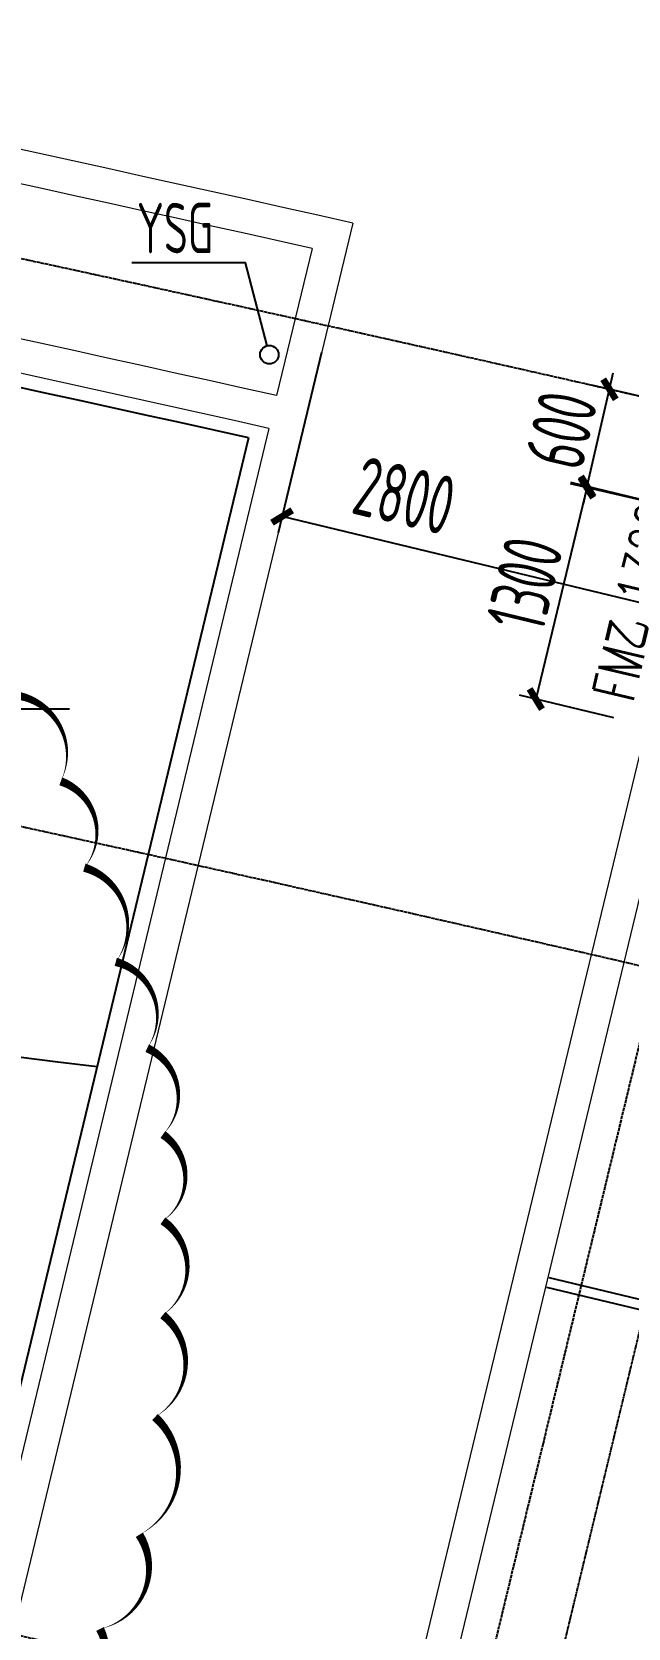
# Model space of a CAD drawing. Header units: millimetres. Extents: x 11515858 to 24947533, y -12764720 to -6305528.
# Drawn here: x 11845723 to 11849267, y -6392773 to -6383283 of the extents above; entities that cross this region are included whole.
import ezdxf
from ezdxf.enums import TextEntityAlignment as Align

# ---------------------------------------------------------------- set-up
doc = ezdxf.new("R2010")
doc.units = ezdxf.units.MM
doc.header["$LTSCALE"] = 10
for name, pattern in [('A2-RG-AXIS$0$CENTER', [2, 1.25, -0.25, 0.25, -0.25]), ('A2-RG-AXIS$0$DOTE', [2.4200000000000004, 2, -0.2, 0.02, -0.2]), ('A2-RI-F3$0$HIDDEN', [0.375, 0.25, -0.125]), ('A2-RV-F3$0$HIDDEN', [0.375, 0.25, -0.125])]:
    doc.linetypes.add(name, pattern=pattern)
for name, color, linetype in [('A2-RB-F3$0$$34$A-DIMS-100', 1, 'Continuous'), ('A2-RB-F3$0$A-DIMS-100', 1, 'Continuous'), ('A2-RD-F3$0$A-STRS', 50, 'Continuous'), ('A2-RG-AXIS$0$A-GRID', 1, 'A2-RG-AXIS$0$CENTER'), ('A2-RI-F3$0$$2$A-SYMB', 4, 'Continuous'), ('A2-RI-F3$0$A-ROOF-DRAN', 175, 'Continuous'), ('A2-RI-F3$0$A-SYMB-AREA', 4, 'Continuous'), ('A2-RI-F3$0$A-SYMB-DOOR', 4, 'Continuous'), ('A2-RI-F3$0$A-SYMB-NAME', 4, 'Continuous'), ('A2-RI-F3$0$an-door', 2, 'Continuous'), ('A2-RV-F3$0$A-HATH', 9, 'Continuous'), ('A2-RV-F3$0$AUDIT_D_120618114340-210', 80, 'Continuous')]:
    doc.layers.add(name, color=color, linetype=linetype)
doc.layers.add('A2-RI-F3$0$A-WALL', color=7, linetype='Continuous', lineweight=5)
doc.styles.add('A2-RB-F3$0$$0$XD2008', font='hzs.shx', dxfattribs={"width": 0.7, "bigfont": 'hztxt.shx'})
doc.styles.add('A2-RB-F3$0$XD2008', font='hzs.shx', dxfattribs={"width": 0.7, "bigfont": 'hztxt.shx'})
doc.styles.add('A2-RI-F3$0$$0$XD2008', font='hzs.shx', dxfattribs={"width": 0.7, "bigfont": 'hztxt.shx'})
doc.styles.add('A2-RI-F3$0$ECADI', font='hzs.shx', dxfattribs={"width": 0.7, "bigfont": 'hztxt.shx'})
doc.styles.add('A2-RI-F3$0$ECADI-TXT', font='simplex.shx', dxfattribs={"bigfont": 'hztxt.shx'})
doc.dimstyles.new('A2-RB-F3$0$$0$XD100$0', dxfattribs={"dimscale": 100, "dimtxt": 3.5, "dimasz": 1, "dimexe": 1, "dimexo": 2, "dimgap": 0.5, "dimtad": 1, "dimdec": 0, "dimdsep": 46, "dimtxsty": 'A2-RB-F3$0$$0$XD2008', "dimblk1": 'A2-RB-F3$0$$20$_ArchTick', "dimblk2": 'A2-RB-F3$0$$20$_ArchTick', "dimsah": 1, "dimcen": 2.5, "dimclrt": 4, "dimaunit": 1, "dimadec": 0, "dimazin": 0, "dimtfac": 1, "dimtdec": 0, "dimtix": 1, "dimtmove": 2, "dimatfit": 3, "dimfxl": 0, "dimtolj": 1, "dimtzin": 0, "dimarcsym": 0})
doc.dimstyles.new('A2-RB-F3$0$XD100$0', dxfattribs={"dimscale": 100, "dimtxt": 3.5, "dimasz": 1, "dimexe": 1, "dimexo": 2, "dimgap": 0.5, "dimtad": 1, "dimdec": 0, "dimdsep": 46, "dimtxsty": 'A2-RB-F3$0$XD2008', "dimblk1": 'A2-RB-F3$0$_ArchTick', "dimblk2": 'A2-RB-F3$0$_ArchTick', "dimsah": 1, "dimcen": 2.5, "dimclrt": 4, "dimaunit": 1, "dimadec": 0, "dimazin": 0, "dimtfac": 1, "dimtdec": 0, "dimtix": 1, "dimtmove": 1, "dimatfit": 3, "dimfxl": 0, "dimtolj": 1, "dimtzin": 0, "dimarcsym": 0})

# ---------------------------------------------------------------- blocks, each defined once
blk = doc.blocks.new('A2-RG-AXIS')
at = {"layer": 'A2-RG-AXIS$0$A-GRID', "linetype": 'A2-RG-AXIS$0$DOTE'}
blk.add_line((11852463.32296544, -6376318.388348403), (11846488.01340499, -6401109.467786302), dxfattribs=at)
for radius, end in [(316699.9999999902, 95.40764403072032), (313399.9999999902, 95.40764402400131), (308699.9999999902, 95.4076440106419), (304099.9999999902, 95.40764399720393)]:
    blk.add_arc((11778730.70926435, -6694178.721949182), radius, 75.58928463849298, end, dxfattribs=at)
blk = doc.blocks.new('A2-RV-F3')
at = {"layer": 'A2-RV-F3$0$A-HATH', "linetype": 'A2-RV-F3$0$HIDDEN'}
blk.add_line((11849377.34160345, -6390828.969526672), (11848798.51046652, -6393230.49336597), dxfattribs=at)
at = {"layer": 'A2-RV-F3$0$AUDIT_D_120618114340-210'}
for p, q in [((11849377.34160344, -6390828.969526672), (11848797.73698418, -6390690.285654925)), ((11849421.63552175, -6390901.26152251), (11848783.77470949, -6390748.63850306))]:
    blk.add_line(p, q, dxfattribs=at)
blk = doc.blocks.new('A2-RB-F3$0$$20$_ArchTick')
at = {"color": 0, "linetype": 'ByBlock', "const_width": 0.4}
blk.add_lwpolyline([(-0.5, -0.5), (0.5, 0.5)], dxfattribs=at)
blk = doc.blocks.new('*D1032')
at = {"layer": 'A2-RB-F3$0$$34$A-DIMS-100', "color": 0, "lineweight": -2, "transparency": 16777216}
for p, q in [((11847444.88693542, -6385189.827747664), (11847186.64265633, -6386261.262487707)), ((11850166.93595235, -6385845.913983942), (11849908.69167326, -6386917.348723984)), ((11849932.12332456, -6386820.132687666), (11847210.07430763, -6386164.046451388))]:
    blk.add_line(p, q, dxfattribs=at)
at = {"layer": 'Defpoints', "color": 0, "transparency": 16777216}
for p in [(11847491.75023801, -6384995.395675026), (11850213.79925494, -6385651.481911303), (11847210.07430763, -6386164.046451388)]:
    blk.add_point(p, dxfattribs=at)
at = {"layer": 'A2-RB-F3$0$$34$A-DIMS-100', "color": 0, "lineweight": -2, "transparency": 16777216, "xscale": 100, "yscale": 100, "zscale": 100}
for p, rotation in [((11847210.07430763, -6386164.046451388), 166.4486630125035), ((11849932.12332456, -6386820.132687666), 346.4486630125035)]:
    blk.add_blockref('A2-RB-F3$0$$20$_ArchTick', p, dxfattribs=dict(at, rotation=rotation))
at = {"layer": 'A2-RB-F3$0$$34$A-DIMS-100', "color": 4, "transparency": 16777216, "insert": (11847937.93686593, -6386040.578628005), "char_height": 350, "attachment_point": 5, "rotation": 346.4486630125035, "style": 'A2-RB-F3$0$$0$XD2008'}
blk.add_mtext('\\A1;2800', dxfattribs=at)
blk = doc.blocks.new('A2-RB-F3$0$_ArchTick')
at = {"color": 0, "linetype": 'ByBlock', "const_width": 0.4}
blk.add_lwpolyline([(-0.5, -0.5), (0.5, 0.5)], dxfattribs=at)
blk = doc.blocks.new('*D643')
at = {"layer": 'A2-RB-F3$0$A-DIMS-100', "color": 0, "lineweight": -2, "transparency": 16777216}
for p, q in [((11845323.96582315, -6381746.840284313), (11845909.8139172, -6381871.32740956)), ((11845372.6677307, -6383918.071161838), (11845811.99784219, -6381850.542427745)), ((11844884.63571167, -6383814.369018408), (11845470.48380571, -6383938.856143653))]:
    blk.add_line(p, q, dxfattribs=at)
at = {"layer": 'Defpoints', "color": 0, "transparency": 16777216}
for p in [(11845128.33367313, -6381705.270320683), (11845811.99784219, -6381850.542427745), (11844689.00356164, -6383772.799054777)]:
    blk.add_point(p, dxfattribs=at)
at = {"layer": 'A2-RB-F3$0$A-DIMS-100', "color": 0, "lineweight": -2, "transparency": 16777216, "xscale": 100, "yscale": 100, "zscale": 100}
for p, rotation in [((11845811.99784219, -6381850.542427745), 78.00362421663323), ((11845372.6677307, -6383918.071161838), 258.0036242166332)]:
    blk.add_blockref('A2-RB-F3$0$_ArchTick', p, dxfattribs=dict(at, rotation=rotation))
at = {"layer": 'A2-RB-F3$0$A-DIMS-100', "color": 4, "transparency": 16777216, "insert": (11845372.24661767, -6382837.540585707), "char_height": 350, "attachment_point": 5, "rotation": 78.00362421663323, "style": 'A2-RB-F3$0$XD2008'}
blk.add_mtext('\\A1;2100', dxfattribs=at)
blk = doc.blocks.new('*D943')
at = {"layer": 'A2-RB-F3$0$$34$A-DIMS-100', "color": 0, "lineweight": -2, "transparency": 16777216}
for p, q in [((11849156.93414016, -6385407.77911393), (11849179.37996334, -6385310.330742872)), ((11849022.21476093, -6385992.662276798), (11849156.93414016, -6385407.77911393)), ((11849621.73453909, -6385514.839164866), (11849059.4857691, -6385385.333290747)), ((11849487.01515986, -6386099.722327735), (11848924.76638987, -6385970.216453616)), ((11849022.21476093, -6385992.662276798), (11848999.76893775, -6386090.110647855))]:
    blk.add_line(p, q, dxfattribs=at)
at = {"layer": 'Defpoints', "color": 0, "transparency": 16777216}
for p in [(11849156.93414016, -6385407.77911393), (11849816.6312812, -6385559.73081123), (11849681.91190197, -6386144.613974098)]:
    blk.add_point(p, dxfattribs=at)
at = {"layer": 'A2-RB-F3$0$$34$A-DIMS-100', "color": 0, "lineweight": -2, "transparency": 16777216, "xscale": 100, "yscale": 100, "zscale": 100}
for p, rotation in [((11849156.93414016, -6385407.77911393), 257.0289777001695), ((11849022.21476093, -6385992.662276798), 77.02897770016945)]:
    blk.add_blockref('A2-RB-F3$0$$20$_ArchTick', p, dxfattribs=dict(at, rotation=rotation))
at = {"layer": 'A2-RB-F3$0$$34$A-DIMS-100', "color": 4, "transparency": 16777216, "insert": (11848870.31561567, -6385649.717593204), "char_height": 350, "attachment_point": 5, "rotation": 77.02897770016952, "style": 'A2-RB-F3$0$$0$XD2008'}
blk.add_mtext('\\A1;600', dxfattribs=at)
blk = doc.blocks.new('*D944')
at = {"layer": 'A2-RB-F3$0$$34$A-DIMS-100', "color": 0, "lineweight": -2, "transparency": 16777216}
for p, q in [((11849023.82524063, -6385985.666757023), (11848718.59678606, -6387249.399323776)), ((11849487.50211362, -6386097.658312107), (11848926.62034645, -6385962.188926027)), ((11849182.27365905, -6387361.390878862), (11848621.39189189, -6387225.921492781))]:
    blk.add_line(p, q, dxfattribs=at)
at = {"layer": 'Defpoints', "color": 0, "transparency": 16777216}
for p in [(11849681.91190197, -6386144.613974098), (11848718.59678606, -6387249.399323776), (11849376.68344741, -6387408.346540852)]:
    blk.add_point(p, dxfattribs=at)
at = {"layer": 'A2-RB-F3$0$$34$A-DIMS-100', "color": 0, "lineweight": -2, "transparency": 16777216, "xscale": 100, "yscale": 100, "zscale": 100}
for p, rotation in [((11849023.82524063, -6385985.666757023), 76.42144473055495), ((11848718.59678606, -6387249.399323776), 256.4214447305549)]:
    blk.add_blockref('A2-RB-F3$0$$20$_ArchTick', p, dxfattribs=dict(at, rotation=rotation))
at = {"layer": 'A2-RB-F3$0$$34$A-DIMS-100', "color": 4, "transparency": 16777216, "insert": (11848652.50000145, -6386564.707920659), "char_height": 350, "attachment_point": 5, "rotation": 76.42144473055492, "style": 'A2-RB-F3$0$$0$XD2008'}
blk.add_mtext('\\A1;1300', dxfattribs=at)
blk = doc.blocks.new('A2-RD-F3')
at = {"layer": 'A2-RD-F3$0$A-STRS', "linetype": 'Continuous'}
blk.add_arc((11855072.76788899, -6312584.304883929), 77369.99999999999, 252.2005626699209, 263.3480244192044, dxfattribs=at)
blk = doc.blocks.new('A2-RI-F3$0$ECADI-TAG-DOOR')
blk = doc.blocks.new('A2-RI-F3$0$$2$ECADI-TAG-HGHT（国标）')
at = {"color": 1}
blk.add_line((-2.121320343547268, 2.12132034356182), (11.76789873224334, 2.12132034356182), dxfattribs=at)
at = {"color": 1, "const_width": 0.5}
blk.add_lwpolyline([(-2.121320343547268, 2.12132034356182), (0, 0), (2.12132034356182, 2.12132034356182)], dxfattribs=at)
at = {"style": 'A2-RI-F3$0$$0$XD2008', "width": 0.7}
blk.add_attdef('FL', text='', height=3, dxfattribs=at).set_placement((-2.68878502388543, 2.967328765218554), align=Align.RIGHT)
for tag, p in [('F.F.L.', (2.283611041901167, 2.967328765218554)), ('T.O.S.', (2.283611041901167, -1.104423031574697))]:
    blk.add_attdef(tag, p, '', height=3, dxfattribs=at)
blk = doc.blocks.new('A2-RI-F3$0$5erhfh')
at = {"layer": 'A2-RI-F3$0$A-SYMB-AREA', "style": 'A2-RI-F3$0$ECADI', "width": 0.7}
blk.add_attdef('340M2', text='', height=2.5, dxfattribs=at).set_placement((0, 1.25), align=Align.MIDDLE_LEFT)
at = {"layer": 'A2-RI-F3$0$A-SYMB-NAME', "style": 'A2-RI-F3$0$ECADI', "width": 0.7}
blk.add_attdef('CHINESENAME', (-12.29193252821193, 3.0875), '', height=4.5, dxfattribs=at)
blk = doc.blocks.new('A2-RI-F3$0$ysg')
at = {"layer": 'A2-RI-F3$0$A-ROOF-DRAN'}
blk.add_lwpolyline([(95771.43387139775, -13108.48199686315), (95642.77153935656, -12615.29961615801), (94966.66327720135, -12615.29961615801)], dxfattribs=at)
blk.add_circle((95785.31768788211, -13161.70078715216), 55, dxfattribs=at)
ref = blk.add_blockref('A2-RI-F3$0$5erhfh', (94318.34035226703, -12867.51054601651), dxfattribs=dict(at, xscale=-100, yscale=100, zscale=100))
ref.add_attrib('CHINESENAME', 'YSG', (94997.53360506892, -12558.7605458973), dxfattribs={"layer": 'A2-RI-F3$0$A-SYMB-NAME', "height": 300, "style": 'A2-RI-F3$0$ECADI', "width": 0.7})
blk = doc.blocks.new('A2-RI-F3')
at = {"layer": 'A2-RI-F3$0$A-WALL'}
for p, q in [((11847630.47792186, -6384419.82529056), (11843604.47044452, -6401123.406950808)), ((11847388.4472923, -6384570.444577561), (11847177.53574301, -6385445.499655479)), ((11847130.66648915, -6385639.956425235), (11844194.25351089, -6397822.898023485)), ((11849376.68344741, -6387408.346540852), (11847828.9650202, -6393816.340786998)), ((11849569.69840761, -6387452.836834022), (11848071.04510335, -6393670.628876222))]:
    blk.add_line(p, q, dxfattribs=at)
for radius, start, end in [(316999.9999999702, 77.32222184135426, 79.78724492120921), (316799.9999999702, 77.35894933751776, 79.75106928887628), (315899.9999999702, 77.36154296389665, 79.75094771757153), (315699.9999999702, 77.36212133379712, 79.81404754090455)]:
    blk.add_arc((11778059.17507723, -6693691.281814549), radius, start, end, dxfattribs=at)
at = {"layer": 'A2-RI-F3$0$an-door'}
blk.add_line((11847011.1082079, -6385696.342070694), (11844101.86214351, -6397766.570039079), dxfattribs=at)
blk.add_arc((11778609.191445, -6693948.308438923), 315750.0546107942, 77.48864399328549, 79.92049229622087, dxfattribs=at)
at = {"layer": 'Defpoints', "color": 3}
blk.add_lwpolyline([(11845473.94263343, -6393851.819788581, 0, 50, 0.52056705), (11845847.59091256, -6393291.830672937, 0, 50, 0.52056705), (11845847.59091256, -6393291.830672937, 0, 50, 0.52056705), (11846127.85580936, -6392778.500377195, 0, 50, 0.52056705), (11846127.85580936, -6392778.500377195, 0, 50, 0.52056705), (11846361.39459005, -6392218.511261553, 0, 50, 0.52056705), (11846361.39459005, -6392218.511261553, 0, 50, 0.52056705), (11846454.80092234, -6391518.509996137, 0, 50, 0.52056705), (11846454.80092234, -6391518.509996137, 0, 50, 0.52056705), (11846501.50408848, -6390911.850163903, 0, 50, 0.52056705), (11846501.50408848, -6390911.850163903, 0, 50, 0.52056705), (11846501.50408848, -6390351.861048261, 0, 50, 0.52056705), (11846501.50408848, -6390351.861048261, 0, 50, 0.52056705), (11846501.50408848, -6389838.53075252, 0, 50, 0.52056705), (11846501.50408848, -6389838.53075252, 0, 50, 0.52056705), (11846408.09775619, -6389325.212353468, 0, 50, 0.52056705), (11846408.09775619, -6389325.212353468, 0, 50, 0.52056705), (11846221.26214165, -6388811.882057725, 0, 50, 0.52056705), (11846221.26214165, -6388811.882057725, 0, 50, 0.52056705), (11846034.4265271, -6388251.892942084, 0, 50, 0.52056705), (11846034.4265271, -6388251.892942084, 0, 50, 0.52056705), (11845894.31702867, -6387738.562646342, 0, 50, 0.52056705), (11845894.31702867, -6387738.562646342, 0, 50, 0.52056705), (11845614.05213187, -6387225.2323506, 0, 50, 0.52056705)], format="xyseb", dxfattribs=at)
at = {"linetype": 'A2-RI-F3$0$HIDDEN', "ltscale": 3}
blk.add_blockref('A2-RG-AXIS', (0, 0), dxfattribs=at)
blk.add_blockref('A2-RI-F3$0$ysg', (11751349.27291025, -6372040.322830725))
at = {"layer": 'A2-RI-F3$0$$2$A-SYMB'}
ref = blk.add_blockref('A2-RI-F3$0$$2$ECADI-TAG-HGHT（国标）', (11844769.79886614, -6387520.794693909), dxfattribs=dict(at, xscale=100, yscale=100, zscale=100))
ref.add_attrib('F.F.L.', '9.150', (11845004.74476772, -6387224.061817386), dxfattribs={"layer": '0', "height": 300, "style": 'A2-RI-F3$0$$0$XD2008', "width": 0.6999999999999998})
ref.add_attrib('T.O.S.', '9.100', (11844998.15997033, -6387631.236997067), dxfattribs={"layer": '0', "height": 300, "style": 'A2-RI-F3$0$$0$XD2008', "width": 0.6999999999999998})
ref.add_attrib('FL', 'F3', dxfattribs={"layer": '0', "height": 300, "style": 'A2-RI-F3$0$$0$XD2008', "width": 0.6999999999999998}).set_placement((11844638.46243623, -6387223.303203195), align=Align.RIGHT)
at = {"layer": 'A2-RI-F3$0$A-SYMB-DOOR'}
ref = blk.add_blockref('A2-RI-F3$0$ECADI-TAG-DOOR', (11850171.71495743, -6386744.734645552), dxfattribs=dict(at, xscale=99.99999999929773, yscale=99.99999999929773, zscale=99.99999999929773, rotation=76.71264419415843))
ref.add_attrib('门窗主编号1', 'FM乙', dxfattribs={"height": 250.0000000002097, "rotation": 76.71264410779764, "style": 'A2-RI-F3$0$ECADI-TXT', "width": 0.6999999999999982}).set_placement((11849409.92850974, -6386801.138514331), align=Align.RIGHT)
ref.add_attrib('门窗主编号2', '1322', (11849436.77531312, -6386705.832299159, 333.3333333332655), dxfattribs={"height": 250.0000000002097, "rotation": 76.71264410779764, "style": 'A2-RI-F3$0$ECADI-TXT', "width": 0.6999999999999982})
blk = doc.blocks.new('A2-RB-F3')
at = {"layer": 'A2-RB-F3$0$$34$A-DIMS-100'}
dim = blk.add_linear_dim(base=(11847210.07430763, -6386164.046451388), p1=(11850213.79925494, -6385651.481911304), p2=(11847491.75023801, -6384995.395675027), angle=166.44866301249462, dimstyle='A2-RB-F3$0$$0$XD100$0', dxfattribs=at)
dim.commit()
dim.dimension.update_dxf_attribs({"geometry": '*D1032', "text_midpoint": (11847937.93686593, -6386040.578628005), "dimtype": 129})
for p2, distance, picture, middle in [((11849816.6312812, -6385559.730811231), 676.9709271521152, '*D943', (11848870.31561567, -6385649.717593204)), ((11849376.68344741, -6387408.346540852), -677.0098017480974, '*D944', (11848652.50000145, -6386564.707920659))]:
    dim = blk.add_aligned_dim(p1=(11849681.91190198, -6386144.613974099), p2=p2, distance=distance, dimstyle='A2-RB-F3$0$$0$XD100$0', dxfattribs=at)
    dim.commit()
    dim.dimension.update_dxf_attribs({"geometry": picture, "text_midpoint": middle})
at = {"layer": 'A2-RB-F3$0$A-DIMS-100'}
dim = blk.add_aligned_dim(p1=(11844689.00356164, -6383772.799054777), p2=(11845128.33367313, -6381705.270320684), distance=-698.9282374797383, text='2100', dimstyle='A2-RB-F3$0$XD100$0', dxfattribs=at)
dim.commit()
dim.dimension.update_dxf_attribs({"geometry": '*D643', "text_midpoint": (11845372.24661767, -6382837.540585707)})

msp = doc.modelspace()

# ---------------------------------------------------------------- block references
for name in ['A2-RB-F3', 'A2-RI-F3', 'A2-RG-AXIS', 'A2-RV-F3', 'A2-RD-F3']:
    msp.add_blockref(name, (0, 0))

doc.saveas('drawing.dxf')
